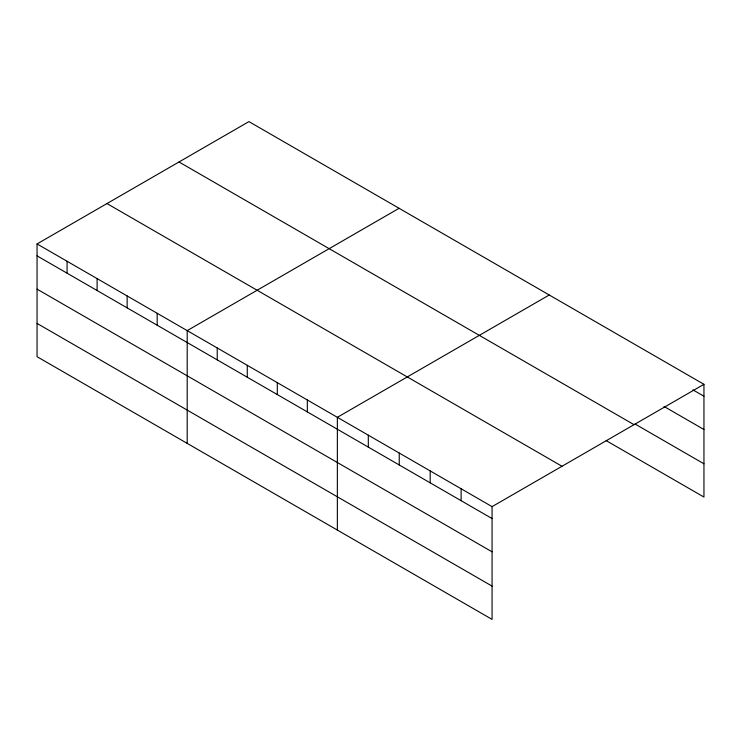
<?xml version="1.0" encoding="UTF-8"?>
<svg xmlns="http://www.w3.org/2000/svg" width="741" height="741" viewBox="0 0 741 741"><rect width="100%" height="100%" fill="white"/><g stroke="black" fill="none" stroke-linecap="round" stroke-linejoin="round"><path stroke-width="1.11" d="M492.07 551.832L492.07 506.64L37.05 243.937L37.05 356.69L492.07 619.393L492.07 551.832L37.05 289.129M37.05 243.937L248.93 121.607L703.95 384.31L703.95 497.063L606.138 440.599M399.084 208.295L187.204 330.625L187.204 443.387M549.248 294.992L337.359 417.313L337.359 530.074M492.07 506.64L703.95 384.31M692.974 389.896L703.95 396.231M664.029 406.457L703.95 429.511M635.083 424.028L703.95 463.792M179.007 161.973L634.027 424.676M106.973 203.562L561.993 466.265M37.05 255.858L492.07 518.561M37.05 323.419L492.07 586.122M461.124 488.773L461.124 500.694M430.188 470.905L430.188 482.836M399.242 453.047L399.242 464.968M368.305 435.18L368.305 447.101M307.33 399.983L307.33 411.903M277.301 382.643L277.301 394.564M247.272 365.304L247.272 377.225M217.233 347.964L217.233 359.885M157.175 313.286L157.175 325.206M127.146 295.946L127.146 307.876M97.108 278.607L97.108 290.537M67.079 261.267L67.079 273.197"/></g></svg>
